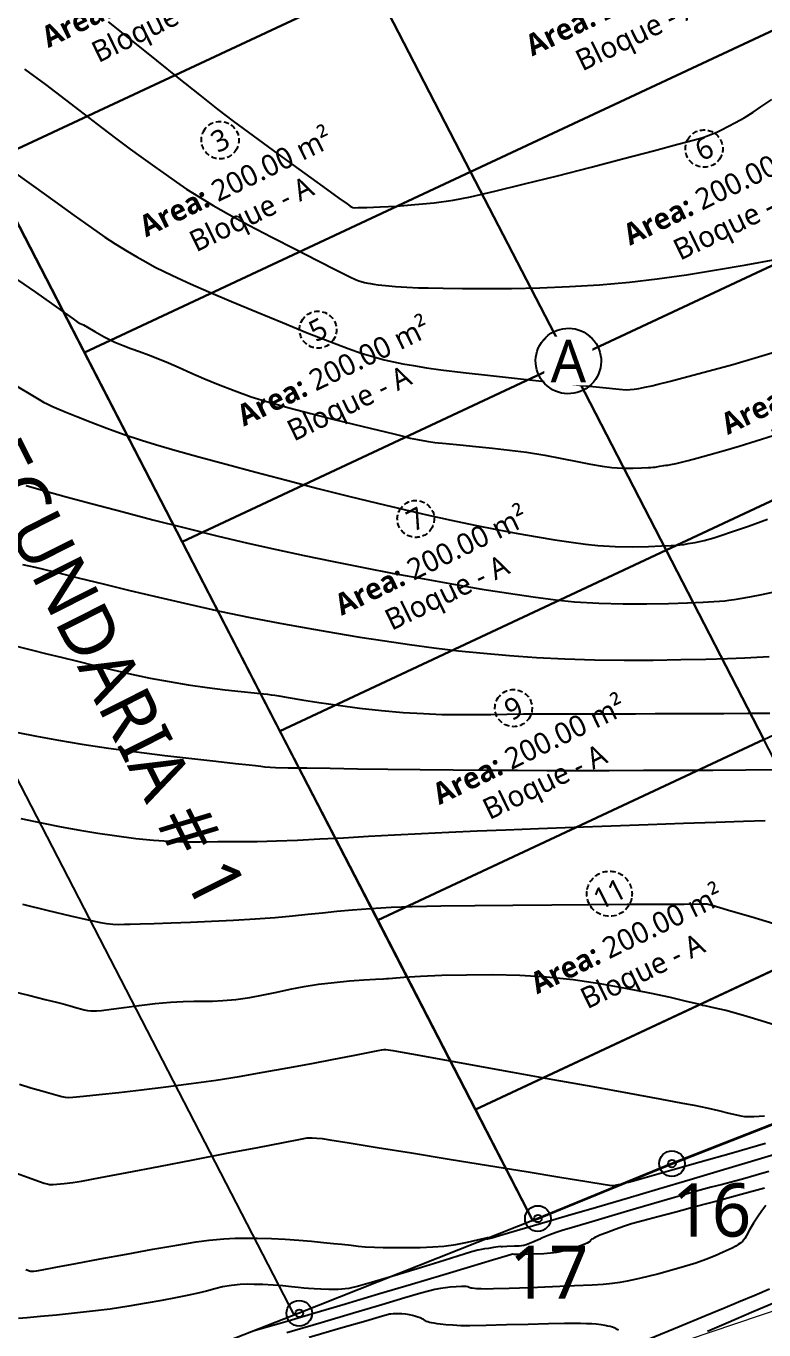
# Model space of a CAD drawing. Header units: millimetres. Extents: x 589115 to 589956, y 1306773 to 1307394.
# Drawn here: x 589344.9 to 589379.5, y 1307007.1 to 1307068.4 of the extents above; entities that cross this region are included whole.
import ezdxf
from ezdxf.enums import TextEntityAlignment as Align

# ---------------------------------------------------------------- set-up
doc = ezdxf.new("R2010")
doc.units = ezdxf.units.MM
doc.linetypes.add('DASHDOT', pattern=[1, 0.5, -0.25, 0, -0.25])
doc.linetypes.add('DASHED2', pattern=[0.375, 0.25, -0.125])
for name, color, linetype in [('0_BLOQUES CARRETERA', 7, 'Continuous'), ('_BREAKLINES CORRIDOR', 7, 'Continuous'), ('C-PROP-LINE', 230, 'Continuous'), ('C-PROP-TEXT', 255, 'Continuous'), ('C-ROAD-MARK', 212, 'Continuous'), ('C-TOPO-MAJR', 9, 'Continuous'), ('C-TOPO-MINR', 8, 'Continuous'), ('CIRCULO', 1, 'Continuous'), ('Perimetro', 7, 'Continuous'), ('Plano', 7, 'Continuous')]:
    doc.layers.add(name, color=color, linetype=linetype)
doc.layers.add('_BLOQUES', color=9, linetype='Continuous', lineweight=20)
doc.layers.add('_TEXTO', color=3, linetype='Continuous', lineweight=25)
doc.styles.add('ST - ETIQUETAS', font='', dxfattribs={"height": 2.5})
doc.styles.get("Standard").update_dxf_attribs({"font": 'simplex.shx'})
doc.styles.get('ST - ETIQUETAS').set_extended_font_data('Roboto Thin')

# ---------------------------------------------------------------- blocks, each defined once
blk = doc.blocks.new('POINT INTERS')
at = {"layer": '0_BLOQUES CARRETERA', "linetype": 'DASHDOT', "lineweight": 5}
h = blk.add_hatch(color=244, dxfattribs=at)
h.dxf.hatch_style = 1
h.set_gradient(color1=(153, 27, 30), color2=(248, 153, 30), name='INVSPHERICAL')
h.paths.add_polyline_path([(0.6, 0, 1), (-0.6, 0, 1)])
blk.add_circle((0, 0), 0.574, dxfattribs=at)

msp = doc.modelspace()

# ---------------------------------------------------------------- linework, layer by layer
at = {"layer": '_BLOQUES', "flags": 128}
msp.add_lwpolyline([(589368.663, 1307012.265), (589374.957, 1307014.842), (589385.224, 1307018.866), (589405.316, 1307027.095), (589405.888, 1307027.354), (589402.218, 1307034.462), (589365.965, 1307017.488), (589368.663, 1307012.265)], dxfattribs=at)
at = {"layer": '_BLOQUES', "color": 140, "linetype": 'Continuous', "lineweight": 25}
msp.add_polyline3d([(589338.433, 1307070.797, 0), (589374.685, 1307087.774, 0), (589402.218, 1307034.462, 0), (589365.965, 1307017.488, 0), (589338.433, 1307070.797, 0)], dxfattribs=at)
at = {"layer": '_BREAKLINES CORRIDOR', "flags": 128}
for points in [[(589368.663, 1307012.265), (589338.433, 1307070.797), (589374.685, 1307087.774), (589405.888, 1307027.354)], [(589289.684, 1307047.968), (589327.557, 1307065.704), (589357.462, 1307007.818)], [(589327.557, 1307065.704), (589357.462, 1307007.818)]]:
    msp.add_lwpolyline(points, dxfattribs=at)
at = {"layer": 'C-PROP-LINE', "color": 4, "linetype": 'Continuous', "lineweight": 25}
for points in [[(589356.559, 1307079.286, 0), (589338.433, 1307070.797, 0), (589343.021, 1307061.913, 0), (589361.148, 1307070.4, 0), (589361.148, 1307070.401, 0), (589356.559, 1307079.286, 0)], [(589383.862, 1307070.004, 0), (589379.273, 1307078.889, 0), (589361.148, 1307070.401, 0), (589361.148, 1307070.4, 0), (589365.736, 1307061.516, 0), (589383.862, 1307070.004, 0)], [(589361.148, 1307070.4, 0), (589343.021, 1307061.913, 0), (589347.61, 1307053.028, 0), (589365.737, 1307061.515, 0), (589365.736, 1307061.516, 0), (589361.148, 1307070.4, 0)], [(589388.451, 1307061.119, 0), (589383.862, 1307070.004, 0), (589365.736, 1307061.516, 0), (589365.737, 1307061.515, 0), (589370.325, 1307052.63, 0), (589388.451, 1307061.119, 0)], [(589365.737, 1307061.515, 0), (589347.61, 1307053.028, 0), (589352.199, 1307044.143, 0), (589370.326, 1307052.63, 0), (589370.325, 1307052.63, 0), (589365.737, 1307061.515, 0)], [(589393.04, 1307052.233, 0), (589388.451, 1307061.119, 0), (589370.325, 1307052.63, 0), (589370.326, 1307052.63, 0), (589374.914, 1307043.745, 0), (589393.04, 1307052.233, 0)], [(589374.914, 1307043.745, 0), (589370.326, 1307052.63, 0), (589352.199, 1307044.143, 0), (589356.788, 1307035.258, 0), (589374.914, 1307043.745, 0)], [(589397.628, 1307043.348, 0), (589393.04, 1307052.233, 0), (589374.914, 1307043.745, 0), (589379.503, 1307034.86, 0), (589379.503, 1307034.86, 0), (589397.628, 1307043.348, 0)], [(589374.914, 1307043.745, 0), (589356.788, 1307035.258, 0), (589361.377, 1307026.373, 0), (589379.503, 1307034.86, 0), (589374.914, 1307043.745, 0)], [(589384.092, 1307025.975, 0), (589379.503, 1307034.86, 0), (589379.503, 1307034.86, 0), (589361.377, 1307026.373, 0), (589365.965, 1307017.488, 0), (589384.092, 1307025.975, 0)], [(589365.965, 1307017.488, 0), (589368.663, 1307012.265, 0), (589374.957, 1307014.842, 0), (589385.224, 1307018.866, 0), (589405.316, 1307027.095, 0), (589405.888, 1307027.354, 0), (589402.218, 1307034.462, 0), (589384.092, 1307025.975, 0), (589365.965, 1307017.488, 0)]]:
    msp.add_polyline3d(points, dxfattribs=at)
at = {"layer": 'C-PROP-TEXT', "color": 12, "linetype": 'DASHED2', "lineweight": 25, "extrusion": (0, 0, -1)}
for centre, radius, start, end in [((-589353.98, 1307062.998), 0.88, 27.74936, 207.74936), ((-589376.695, 1307062.599), 0.877, 28.05681, 208.05681), ((-589353.98, 1307062.998), 0.88, 207.74936, 27.74936), ((-589376.695, 1307062.599), 0.877, 208.05681, 28.05681), ((-589358.575, 1307054.1), 0.866, 28.4059, 208.4059), ((-589358.575, 1307054.1), 0.866, 208.4059, 28.4059), ((-589363.163, 1307045.216), 0.866, 27.22849, 207.22849), ((-589363.163, 1307045.216), 0.866, 207.22849, 27.22849), ((-589367.75, 1307036.335), 0.871, 28.83563, 208.83563), ((-589367.75, 1307036.335), 0.871, 208.83563, 28.83563), ((-589372.253, 1307027.619), 1.06, 11.11357, 191.11357), ((-589372.253, 1307027.619), 1.06, 191.11357, 11.11357)]:
    msp.add_arc(centre, radius, start, end, dxfattribs=at)
at = {"layer": 'C-TOPO-MAJR', "color": 40, "linetype": 'Continuous', "lineweight": -3}
for points, elevation in [([(589344.794, 1307066.332), (589345.781, 1307065.605), (589346.722, 1307064.896), (589347.603, 1307064.222), (589348.41, 1307063.599), (589349.131, 1307063.044), (589349.751, 1307062.575), (589350.258, 1307062.207), (589350.917, 1307061.742), (589351.451, 1307061.362), (589351.926, 1307061.028), (589352.408, 1307060.704), (589352.96, 1307060.352), (589353.648, 1307059.936), (589354.375, 1307059.524), (589355.325, 1307059.012), (589356.402, 1307058.447), (589357.51, 1307057.875), (589358.553, 1307057.343), (589359.436, 1307056.897), (589360.063, 1307056.584), (589360.337, 1307056.451), (589360.483, 1307056.396), (589360.602, 1307056.36), (589360.754, 1307056.322), (589360.907, 1307056.285), (589361.033, 1307056.261), (589361.191, 1307056.238), (589361.396, 1307056.213), (589361.747, 1307056.174), (589362.207, 1307056.131), (589362.736, 1307056.093), (589363.295, 1307056.068), (589363.744, 1307056.057), (589364.442, 1307056.042), (589365.353, 1307056.03), (589366.438, 1307056.026), (589367.662, 1307056.036), (589368.986, 1307056.066), (589370.374, 1307056.122), (589371.789, 1307056.209), (589373.193, 1307056.333), (589374.493, 1307056.486), (589375.868, 1307056.681), (589377.277, 1307056.905), (589378.677, 1307057.148), (589380.028, 1307057.4)], 459.5), ([(589344.473, 1307056.448), (589345.315, 1307055.861), (589346.061, 1307055.334), (589346.664, 1307054.903), (589347.081, 1307054.605), (589347.266, 1307054.476), (589347.414, 1307054.398), (589347.565, 1307054.325), (589347.755, 1307054.214), (589348.095, 1307054.014), (589348.538, 1307053.768), (589349.033, 1307053.521), (589349.421, 1307053.354), (589349.796, 1307053.21), (589350.188, 1307053.071), (589350.624, 1307052.914), (589351.135, 1307052.719), (589351.564, 1307052.54), (589352.053, 1307052.323), (589352.605, 1307052.076), (589353.218, 1307051.808), (589353.896, 1307051.526), (589354.637, 1307051.239), (589355.442, 1307050.955), (589356.263, 1307050.699), (589357.218, 1307050.429), (589358.241, 1307050.158), (589359.269, 1307049.897), (589360.236, 1307049.659), (589361.08, 1307049.456), (589361.735, 1307049.3), (589362.137, 1307049.204), (589362.566, 1307049.097), (589362.9, 1307049.014), (589363.236, 1307048.939), (589363.671, 1307048.86), (589364.052, 1307048.809), (589364.586, 1307048.754), (589365.238, 1307048.691), (589365.975, 1307048.621), (589366.762, 1307048.541), (589367.566, 1307048.45), (589368.354, 1307048.346), (589369.217, 1307048.208), (589370.012, 1307048.06), (589370.731, 1307047.915), (589371.368, 1307047.786), (589371.916, 1307047.686), (589372.369, 1307047.626), (589372.864, 1307047.6), (589373.347, 1307047.598), (589373.765, 1307047.611), (589374.066, 1307047.626), (589374.199, 1307047.635), (589374.296, 1307047.641), (589374.394, 1307047.65), (589374.603, 1307047.689), (589374.809, 1307047.728), (589374.901, 1307047.738), (589374.994, 1307047.747), (589375.129, 1307047.772), (589375.392, 1307047.826), (589375.705, 1307047.899), (589375.941, 1307047.959), (589376.357, 1307048.069), (589376.919, 1307048.222), (589377.593, 1307048.411), (589378.343, 1307048.631), (589379.136, 1307048.876), (589379.938, 1307049.139)], 459), ([(589344.87, 1307046.779), (589345.696, 1307046.55), (589346.753, 1307046.261), (589347.992, 1307045.926), (589349.366, 1307045.56), (589350.829, 1307045.178), (589352.333, 1307044.794), (589353.831, 1307044.423), (589355.275, 1307044.079), (589356.619, 1307043.778), (589357.932, 1307043.499), (589359.305, 1307043.216), (589360.713, 1307042.935), (589362.136, 1307042.66), (589363.55, 1307042.397), (589364.934, 1307042.149), (589366.265, 1307041.923), (589367.521, 1307041.724), (589368.679, 1307041.555), (589369.717, 1307041.422), (589370.613, 1307041.331), (589371.754, 1307041.259), (589372.898, 1307041.227), (589374.003, 1307041.226), (589375.024, 1307041.246), (589375.92, 1307041.279), (589376.646, 1307041.316), (589377.159, 1307041.347), (589377.417, 1307041.363), (589377.664, 1307041.377), (589377.86, 1307041.396), (589378.106, 1307041.432), (589378.387, 1307041.476), (589378.837, 1307041.552), (589379.411, 1307041.664), (589380.064, 1307041.811)], 458.5), ([(589344.43, 1307039.245), (589345.115, 1307039.071), (589345.845, 1307038.891), (589346.525, 1307038.724), (589347.278, 1307038.537), (589348.088, 1307038.337), (589348.94, 1307038.133), (589349.817, 1307037.933), (589350.703, 1307037.745), (589351.584, 1307037.577), (589352.474, 1307037.431), (589353.365, 1307037.304), (589354.212, 1307037.197), (589354.967, 1307037.11), (589355.583, 1307037.045), (589356.013, 1307037.002), (589356.21, 1307036.983), (589356.38, 1307036.962), (589356.55, 1307036.941), (589356.742, 1307036.908), (589357.177, 1307036.834), (589357.814, 1307036.728), (589358.611, 1307036.603), (589359.527, 1307036.47), (589360.521, 1307036.34), (589361.55, 1307036.224), (589362.574, 1307036.135), (589363.527, 1307036.076), (589364.39, 1307036.043), (589365.187, 1307036.029), (589365.943, 1307036.029), (589366.685, 1307036.038), (589367.436, 1307036.051), (589368.223, 1307036.06), (589369.071, 1307036.062), (589369.985, 1307036.059), (589370.745, 1307036.059), (589371.413, 1307036.061), (589372.049, 1307036.064), (589372.717, 1307036.068), (589373.477, 1307036.072), (589374.392, 1307036.076), (589375.367, 1307036.08), (589376.469, 1307036.085), (589377.623, 1307036.089), (589378.752, 1307036.094), (589379.782, 1307036.099)], 458), ([(589344.63, 1307031.154), (589345.595, 1307030.945), (589346.518, 1307030.762), (589347.397, 1307030.604), (589348.233, 1307030.468), (589349.025, 1307030.35), (589350.022, 1307030.218), (589350.855, 1307030.134), (589351.591, 1307030.086), (589352.296, 1307030.065), (589353.037, 1307030.061), (589353.878, 1307030.066), (589354.888, 1307030.068), (589355.713, 1307030.077), (589356.621, 1307030.102), (589357.604, 1307030.142), (589358.657, 1307030.192), (589359.773, 1307030.252), (589360.944, 1307030.316), (589362.163, 1307030.384), (589363.424, 1307030.451), (589364.72, 1307030.515), (589366.044, 1307030.573), (589367.383, 1307030.626), (589368.924, 1307030.684), (589370.599, 1307030.746), (589372.338, 1307030.809), (589374.072, 1307030.87), (589375.73, 1307030.929), (589377.243, 1307030.981), (589378.542, 1307031.026), (589379.557, 1307031.061)], 457.5), ([(589344.199, 1307023.055), (589345.05, 1307022.837), (589345.763, 1307022.66), (589346.296, 1307022.529), (589346.609, 1307022.449), (589346.945, 1307022.354), (589347.257, 1307022.264), (589347.493, 1307022.195), (589347.599, 1307022.164), (589347.677, 1307022.15), (589347.756, 1307022.138), (589347.91, 1307022.126), (589348.179, 1307022.121), (589348.407, 1307022.147), (589348.86, 1307022.206), (589349.474, 1307022.288), (589350.185, 1307022.378), (589350.931, 1307022.463), (589351.646, 1307022.531), (589352.251, 1307022.567), (589352.744, 1307022.579), (589353.182, 1307022.58), (589353.619, 1307022.584), (589354.111, 1307022.606), (589354.713, 1307022.66), (589355.373, 1307022.753), (589356.009, 1307022.87), (589356.637, 1307023.002), (589357.27, 1307023.137), (589357.92, 1307023.264), (589358.603, 1307023.371), (589359.328, 1307023.457), (589360.054, 1307023.525), (589360.722, 1307023.577), (589361.274, 1307023.613), (589361.651, 1307023.634), (589361.794, 1307023.642), (589361.887, 1307023.649), (589362.076, 1307023.664), (589362.595, 1307023.7), (589363.384, 1307023.746), (589364.384, 1307023.791), (589365.536, 1307023.822), (589366.779, 1307023.83), (589368.054, 1307023.802), (589369.303, 1307023.726), (589370.543, 1307023.591), (589371.798, 1307023.406), (589373.013, 1307023.192), (589374.132, 1307022.969), (589375.099, 1307022.759), (589375.86, 1307022.583), (589376.358, 1307022.461), (589376.54, 1307022.415), (589376.628, 1307022.396), (589376.736, 1307022.374), (589376.998, 1307022.318), (589377.348, 1307022.24), (589377.719, 1307022.149), (589378.105, 1307022.041), (589378.7, 1307021.867), (589379.381, 1307021.664), (589380.026, 1307021.472)], 457), ([(589344.074, 1307014.624), (589344.941, 1307014.311), (589345.508, 1307014.107), (589345.724, 1307014.03), (589345.862, 1307013.997), (589345.969, 1307013.978), (589346.055, 1307013.975), (589346.141, 1307013.977), (589346.309, 1307013.987), (589346.657, 1307014.014), (589347.071, 1307014.06), (589347.477, 1307014.133), (589348.369, 1307014.3), (589349.62, 1307014.538), (589351.109, 1307014.823), (589352.71, 1307015.13), (589354.299, 1307015.436), (589355.753, 1307015.716), (589356.947, 1307015.946), (589357.758, 1307016.102), (589358.061, 1307016.16), (589358.131, 1307016.164), (589358.202, 1307016.166), (589358.304, 1307016.162), (589358.513, 1307016.149), (589358.763, 1307016.126), (589359.136, 1307016.068), (589360.038, 1307015.923), (589361.352, 1307015.711), (589362.959, 1307015.451), (589364.737, 1307015.162), (589366.57, 1307014.865), (589368.337, 1307014.578), (589369.92, 1307014.32), (589371.199, 1307014.113), (589372.055, 1307013.973), (589372.369, 1307013.923), (589372.466, 1307013.925), (589372.601, 1307013.95), (589372.856, 1307014.005), (589373.008, 1307014.043), (589373.15, 1307014.083), (589373.327, 1307014.133), (589373.598, 1307014.209), (589374.259, 1307014.394), (589375.248, 1307014.673), (589376.504, 1307015.03), (589377.968, 1307015.448), (589379.578, 1307015.912)], 456.5), ([(589379.735, 1307014.586), (589379.143, 1307014.411), (589378.497, 1307014.229), (589377.97, 1307014.086), (589377.503, 1307013.963), (589377.035, 1307013.841), (589376.508, 1307013.7), (589375.861, 1307013.521), (589375.193, 1307013.329), (589374.335, 1307013.079), (589373.367, 1307012.796), (589372.371, 1307012.502), (589371.43, 1307012.224), (589370.626, 1307011.984), (589370.04, 1307011.808), (589369.754, 1307011.72), (589369.461, 1307011.613), (589369.217, 1307011.518), (589369.111, 1307011.474), (589369.036, 1307011.438), (589368.986, 1307011.408), (589368.874, 1307011.355), (589368.652, 1307011.258), (589368.493, 1307011.198), (589368.343, 1307011.145), (589368.241, 1307011.114), (589368.13, 1307011.093), (589368.019, 1307011.08), (589367.789, 1307011.069), (589367.43, 1307011.055), (589367.241, 1307011.048), (589367.186, 1307011.053), (589367.127, 1307011.059), (589367.031, 1307011.045), (589366.817, 1307011.012), (589366.576, 1307010.974), (589366.395, 1307010.948), (589366.252, 1307010.927), (589366.073, 1307010.891), (589365.779, 1307010.804), (589365.135, 1307010.604), (589364.25, 1307010.329), (589363.232, 1307010.015), (589362.193, 1307009.698), (589361.239, 1307009.414), (589360.481, 1307009.201), (589360.027, 1307009.095), (589359.523, 1307009.043), (589359.076, 1307009.037), (589358.699, 1307009.053), (589358.401, 1307009.069), (589358.128, 1307009.085), (589357.911, 1307009.109), (589357.638, 1307009.136), (589357.328, 1307009.167), (589356.928, 1307009.207), (589356.469, 1307009.245), (589355.984, 1307009.27), (589355.572, 1307009.284), (589355.249, 1307009.291), (589354.928, 1307009.279), (589354.519, 1307009.237), (589354.094, 1307009.163), (589353.728, 1307009.07), (589353.345, 1307008.964), (589352.865, 1307008.851), (589352.434, 1307008.762), (589351.888, 1307008.652), (589351.24, 1307008.527), (589350.503, 1307008.394), (589349.689, 1307008.258), (589348.812, 1307008.127), (589347.996, 1307008.021), (589347.14, 1307007.924), (589346.303, 1307007.839), (589345.545, 1307007.768), (589344.928, 1307007.713), (589344.51, 1307007.679)], 456), ([(589379.587, 1307012.983), (589379.409, 1307012.739), (589379.195, 1307012.438), (589379.011, 1307012.164), (589378.824, 1307011.845), (589378.678, 1307011.573), (589378.607, 1307011.439), (589378.554, 1307011.368), (589378.496, 1307011.301), (589378.412, 1307011.232), (589378.298, 1307011.149), (589378.179, 1307011.073), (589378.019, 1307010.986), (589377.868, 1307010.915), (589377.586, 1307010.788), (589377.209, 1307010.627), (589376.77, 1307010.452), (589376.305, 1307010.284), (589375.782, 1307010.118), (589375.185, 1307009.946), (589374.571, 1307009.781), (589373.996, 1307009.636), (589373.517, 1307009.527), (589373.082, 1307009.437), (589372.74, 1307009.376), (589372.397, 1307009.33), (589371.955, 1307009.283), (589371.444, 1307009.25), (589370.606, 1307009.21), (589369.583, 1307009.168), (589368.515, 1307009.128), (589367.547, 1307009.094), (589366.818, 1307009.071), (589366.473, 1307009.063), (589366.225, 1307009.069), (589366.019, 1307009.08), (589365.912, 1307009.088), (589365.817, 1307009.099), (589365.744, 1307009.109), (589365.663, 1307009.137), (589365.612, 1307009.163), (589365.53, 1307009.18), (589365.478, 1307009.185), (589365.42, 1307009.189), (589365.308, 1307009.186), (589365.063, 1307009.175), (589364.771, 1307009.15), (589364.554, 1307009.121), (589364.323, 1307009.084), (589364.061, 1307009.035), (589363.754, 1307008.968), (589363.405, 1307008.869), (589362.653, 1307008.647), (589361.572, 1307008.324), (589360.238, 1307007.927), (589358.725, 1307007.479), (589357.108, 1307007.005)], 455.5), ([(589374.113, 1307006.727), (589375.519, 1307007.303), (589376.734, 1307007.802), (589377.69, 1307008.197), (589378.318, 1307008.461), (589379.08, 1307008.782), (589379.76, 1307009.067)], 455.5)]:
    msp.add_lwpolyline(points, dxfattribs=dict(at, elevation=elevation))
at = {"layer": 'C-TOPO-MINR', "color": 44, "linetype": 'Continuous', "lineweight": -3}
for points, elevation in [([(589348.718, 1307068.556), (589349.881, 1307067.634), (589350.997, 1307066.738), (589352.048, 1307065.892), (589353.012, 1307065.119), (589353.868, 1307064.442), (589354.597, 1307063.885), (589355.525, 1307063.199), (589356.469, 1307062.508), (589357.386, 1307061.84), (589358.234, 1307061.226), (589358.971, 1307060.696), (589359.552, 1307060.279), (589359.935, 1307060.005), (589360.078, 1307059.903), (589360.145, 1307059.868), (589360.204, 1307059.84), (589360.302, 1307059.828), (589360.456, 1307059.83), (589360.869, 1307059.841), (589361.487, 1307059.864), (589362.256, 1307059.906), (589363.12, 1307059.97), (589364.026, 1307060.061), (589364.917, 1307060.185), (589365.727, 1307060.344), (589366.878, 1307060.606), (589368.272, 1307060.944), (589369.812, 1307061.33), (589371.398, 1307061.736), (589372.933, 1307062.135), (589374.319, 1307062.5), (589375.457, 1307062.803), (589376.249, 1307063.017), (589376.597, 1307063.114), (589376.849, 1307063.196), (589377.045, 1307063.272), (589377.287, 1307063.38), (589377.509, 1307063.485), (589377.809, 1307063.634), (589378.169, 1307063.824), (589378.573, 1307064.052), (589379.004, 1307064.315), (589379.366, 1307064.554), (589379.882, 1307064.908)], 459.75), ([(589344.168, 1307061.595), (589345.228, 1307060.838), (589346.226, 1307060.12), (589347.134, 1307059.466), (589347.926, 1307058.9), (589348.572, 1307058.448), (589349.047, 1307058.136), (589349.61, 1307057.79), (589350.072, 1307057.514), (589350.486, 1307057.279), (589350.907, 1307057.055), (589351.388, 1307056.815), (589351.983, 1307056.528), (589352.588, 1307056.252), (589353.457, 1307055.873), (589354.517, 1307055.422), (589355.69, 1307054.931), (589356.9, 1307054.432), (589358.072, 1307053.958), (589359.129, 1307053.54), (589359.996, 1307053.209), (589360.597, 1307053), (589361.189, 1307052.82), (589361.676, 1307052.687), (589362.112, 1307052.585), (589362.553, 1307052.499), (589363.052, 1307052.413), (589363.664, 1307052.311), (589364.342, 1307052.216), (589365.381, 1307052.09), (589366.665, 1307051.944), (589368.079, 1307051.789), (589369.506, 1307051.638), (589370.831, 1307051.5), (589371.937, 1307051.388), (589372.709, 1307051.312), (589373.03, 1307051.283), (589373.226, 1307051.289), (589373.42, 1307051.313), (589373.631, 1307051.345), (589373.911, 1307051.396), (589374.25, 1307051.471), (589374.536, 1307051.541), (589375.114, 1307051.687), (589375.929, 1307051.898), (589376.926, 1307052.163), (589378.05, 1307052.473), (589379.246, 1307052.818), (589380.459, 1307053.185)], 459.25), ([(589344.441, 1307051.453), (589345.175, 1307051.004), (589345.486, 1307050.817), (589345.696, 1307050.701), (589345.865, 1307050.614), (589346.082, 1307050.514), (589346.301, 1307050.42), (589346.702, 1307050.25), (589347.253, 1307050.024), (589347.92, 1307049.759), (589348.67, 1307049.474), (589349.471, 1307049.184), (589350.288, 1307048.91), (589350.948, 1307048.709), (589351.861, 1307048.446), (589352.981, 1307048.134), (589354.258, 1307047.785), (589355.648, 1307047.414), (589357.101, 1307047.031), (589358.571, 1307046.651), (589360.011, 1307046.286), (589361.373, 1307045.949), (589362.611, 1307045.653), (589363.677, 1307045.409), (589364.83, 1307045.16), (589365.93, 1307044.93), (589366.972, 1307044.721), (589367.95, 1307044.535), (589368.859, 1307044.371), (589369.695, 1307044.232), (589370.451, 1307044.118), (589371.124, 1307044.03), (589371.708, 1307043.969), (589372.527, 1307043.921), (589373.336, 1307043.91), (589374.08, 1307043.922), (589374.703, 1307043.947), (589375.151, 1307043.972), (589375.367, 1307043.986), (589375.553, 1307043.998), (589375.738, 1307044.023), (589375.942, 1307044.055), (589376.279, 1307044.115), (589376.701, 1307044.205), (589377.16, 1307044.327), (589377.487, 1307044.433), (589378.035, 1307044.622), (589378.772, 1307044.884), (589379.666, 1307045.212)], 458.75), ([(589344.698, 1307043.076), (589345.298, 1307042.952), (589345.75, 1307042.846), (589346.458, 1307042.671), (589347.385, 1307042.44), (589348.491, 1307042.165), (589349.74, 1307041.86), (589351.092, 1307041.536), (589352.51, 1307041.208), (589353.956, 1307040.888), (589355.391, 1307040.589), (589356.777, 1307040.324), (589358.09, 1307040.089), (589359.341, 1307039.871), (589360.544, 1307039.67), (589361.713, 1307039.486), (589362.863, 1307039.319), (589364.008, 1307039.167), (589365.162, 1307039.031), (589366.34, 1307038.91), (589367.556, 1307038.804), (589368.824, 1307038.712), (589370.162, 1307038.643), (589371.55, 1307038.604), (589372.948, 1307038.589), (589374.312, 1307038.593), (589375.601, 1307038.611), (589376.774, 1307038.639), (589377.788, 1307038.67), (589378.603, 1307038.701), (589379.176, 1307038.726), (589379.466, 1307038.74), (589379.75, 1307038.755)], 458.25), ([(589344.479, 1307035.188), (589345.358, 1307035.024), (589346.391, 1307034.83), (589347.491, 1307034.64), (589348.737, 1307034.453), (589350.059, 1307034.276), (589351.388, 1307034.111), (589352.651, 1307033.964), (589353.779, 1307033.839), (589354.701, 1307033.741), (589355.346, 1307033.673), (589355.643, 1307033.641), (589355.887, 1307033.607), (589356.08, 1307033.58), (589356.324, 1307033.558), (589356.586, 1307033.55), (589357.177, 1307033.539), (589358.047, 1307033.525), (589359.149, 1307033.509), (589360.435, 1307033.492), (589361.856, 1307033.474), (589363.366, 1307033.457), (589364.914, 1307033.442), (589366.454, 1307033.429), (589367.938, 1307033.419), (589369.317, 1307033.413), (589370.712, 1307033.411), (589372.239, 1307033.411), (589373.849, 1307033.415), (589375.49, 1307033.42), (589377.111, 1307033.427), (589378.66, 1307033.436), (589380.087, 1307033.446)], 457.75), ([(589344.704, 1307027.137), (589345.91, 1307026.839), (589346.955, 1307026.591), (589347.791, 1307026.4), (589348.372, 1307026.274), (589348.65, 1307026.219), (589348.95, 1307026.185), (589349.192, 1307026.181), (589349.497, 1307026.185), (589349.757, 1307026.189), (589350.231, 1307026.201), (589350.886, 1307026.222), (589351.685, 1307026.25), (589352.594, 1307026.287), (589353.578, 1307026.331), (589354.602, 1307026.384), (589355.631, 1307026.445), (589356.57, 1307026.512), (589357.376, 1307026.583), (589358.097, 1307026.656), (589358.777, 1307026.729), (589359.463, 1307026.8), (589360.2, 1307026.868), (589361.034, 1307026.93), (589362.012, 1307026.985), (589362.996, 1307027.019), (589364.337, 1307027.048), (589365.941, 1307027.072), (589367.712, 1307027.092), (589369.556, 1307027.108), (589371.378, 1307027.12), (589373.083, 1307027.129), (589374.577, 1307027.135), (589375.765, 1307027.139), (589376.552, 1307027.14), (589376.844, 1307027.14), (589376.933, 1307027.123), (589377.021, 1307027.101), (589377.284, 1307027.023), (589377.953, 1307026.826), (589378.893, 1307026.548), (589379.972, 1307026.229)], 457.25), ([(589344.569, 1307018.68), (589345.096, 1307018.514), (589345.604, 1307018.365), (589346.046, 1307018.242), (589346.377, 1307018.154), (589346.549, 1307018.11), (589346.705, 1307018.074), (589346.862, 1307018.058), (589347.073, 1307018.073), (589347.571, 1307018.12), (589348.306, 1307018.194), (589349.23, 1307018.293), (589350.29, 1307018.414), (589351.438, 1307018.554), (589352.623, 1307018.709), (589353.795, 1307018.876), (589354.867, 1307019.046), (589356.007, 1307019.241), (589357.164, 1307019.448), (589358.285, 1307019.657), (589359.321, 1307019.854), (589360.219, 1307020.029), (589360.929, 1307020.169), (589361.398, 1307020.263), (589361.576, 1307020.298), (589361.669, 1307020.309), (589361.761, 1307020.313), (589362.087, 1307020.256), (589362.961, 1307020.1), (589364.266, 1307019.866), (589365.886, 1307019.574), (589367.704, 1307019.247), (589369.603, 1307018.904), (589371.468, 1307018.566), (589373.179, 1307018.255), (589374.623, 1307017.992), (589375.68, 1307017.797), (589376.236, 1307017.691), (589376.821, 1307017.566), (589377.378, 1307017.439), (589377.861, 1307017.325), (589378.223, 1307017.239), (589378.417, 1307017.197), (589378.596, 1307017.171), (589378.775, 1307017.162), (589379.034, 1307017.171), (589379.529, 1307017.196)], 456.75), ([(589344.862, 1307009.98), (589345.075, 1307009.897), (589345.144, 1307009.897), (589345.233, 1307009.903), (589345.367, 1307009.914), (589345.621, 1307009.962), (589346.269, 1307010.085), (589347.213, 1307010.264), (589348.352, 1307010.479), (589349.586, 1307010.707), (589350.816, 1307010.931), (589351.94, 1307011.128), (589352.859, 1307011.278), (589353.473, 1307011.361), (589354.146, 1307011.422), (589354.683, 1307011.453), (589355.174, 1307011.46), (589355.713, 1307011.451), (589356.389, 1307011.432), (589357.036, 1307011.403), (589357.671, 1307011.359), (589358.274, 1307011.305), (589358.825, 1307011.251), (589359.306, 1307011.201), (589359.697, 1307011.164), (589360.126, 1307011.122), (589360.459, 1307011.084), (589360.793, 1307011.053), (589361.223, 1307011.029), (589361.636, 1307011.018), (589362.164, 1307011.01), (589362.759, 1307011.01), (589363.374, 1307011.019), (589363.962, 1307011.042), (589364.475, 1307011.082), (589365.041, 1307011.161), (589365.593, 1307011.265), (589366.067, 1307011.371), (589366.399, 1307011.452), (589366.526, 1307011.485), (589366.586, 1307011.474), (589366.541, 1307011.445), (589366.497, 1307011.415), (589366.549, 1307011.418), (589366.732, 1307011.471), (589367.245, 1307011.621), (589368.041, 1307011.854), (589369.071, 1307012.156), (589370.286, 1307012.512), (589371.639, 1307012.91), (589373.08, 1307013.334), (589374.561, 1307013.771), (589376.035, 1307014.207), (589377.451, 1307014.628), (589378.763, 1307015.02), (589380.011, 1307015.392)], 456.25), ([(589379.523, 1307013.802), (589378.429, 1307013.502), (589377.351, 1307013.21), (589376.32, 1307012.934), (589375.367, 1307012.68), (589374.524, 1307012.455), (589373.82, 1307012.266), (589373.288, 1307012.119), (589372.959, 1307012.021), (589372.518, 1307011.867), (589372.111, 1307011.71), (589371.807, 1307011.587), (589371.673, 1307011.53), (589371.592, 1307011.492), (589371.523, 1307011.458), (589371.468, 1307011.426), (589371.422, 1307011.398), (589371.376, 1307011.353), (589371.344, 1307011.314), (589371.288, 1307011.271), (589371.209, 1307011.224), (589371.127, 1307011.187), (589370.944, 1307011.109), (589370.723, 1307011.025), (589370.463, 1307010.945), (589370.174, 1307010.868), (589369.932, 1307010.81), (589369.774, 1307010.778), (589369.648, 1307010.759), (589369.488, 1307010.741), (589369.167, 1307010.723), (589368.649, 1307010.703), (589368.163, 1307010.686), (589367.934, 1307010.679), (589367.844, 1307010.682), (589367.774, 1307010.686), (589367.704, 1307010.7), (589367.453, 1307010.625), (589366.763, 1307010.418), (589365.725, 1307010.107), (589364.427, 1307009.718), (589362.958, 1307009.279), (589361.409, 1307008.816), (589359.868, 1307008.358), (589358.425, 1307007.931), (589357.17, 1307007.562), (589356.192, 1307007.279), (589355.579, 1307007.109)], 455.75), ([(589376.854, 1307007.089), (589377.738, 1307007.468), (589379.034, 1307008.022), (589380.478, 1307008.64)], 455.75), ([(589372.678, 1307007.135), (589372.623, 1307007.17), (589372.558, 1307007.207), (589372.48, 1307007.238), (589372.389, 1307007.271), (589372.29, 1307007.3), (589372.175, 1307007.328), (589372.059, 1307007.35), (589371.863, 1307007.382), (589371.627, 1307007.411), (589371.424, 1307007.426), (589371.18, 1307007.436), (589370.894, 1307007.443), (589370.562, 1307007.447), (589370.147, 1307007.442), (589369.395, 1307007.425), (589368.441, 1307007.402), (589367.419, 1307007.378), (589366.462, 1307007.357), (589365.705, 1307007.343), (589365.28, 1307007.342), (589364.909, 1307007.362), (589364.569, 1307007.391), (589364.306, 1307007.418), (589364.164, 1307007.435), (589364.02, 1307007.456), (589363.908, 1307007.477), (589363.805, 1307007.501), (589363.725, 1307007.523), (589363.671, 1307007.548), (589363.623, 1307007.573), (589363.554, 1307007.625), (589363.511, 1307007.649), (589363.466, 1307007.673), (589363.415, 1307007.695), (589363.362, 1307007.718), (589363.264, 1307007.751), (589363.114, 1307007.796), (589363.007, 1307007.821), (589362.863, 1307007.85), (589362.686, 1307007.877), (589362.508, 1307007.895), (589362.361, 1307007.904), (589362.251, 1307007.906), (589362.094, 1307007.9), (589361.992, 1307007.891), (589361.936, 1307007.883), (589361.88, 1307007.873), (589361.596, 1307007.79), (589360.817, 1307007.563), (589359.639, 1307007.22), (589358.159, 1307006.791)], 455.25)]:
    msp.add_lwpolyline(points, dxfattribs=dict(at, elevation=elevation))
at = {"layer": 'CIRCULO'}
for centre, radius in [((589375.188, 1307014.95), 0.602), ((589375.188, 1307014.95), 0.177), ((589368.894, 1307012.373), 0.602), ((589368.894, 1307012.373), 0.177), ((589357.693, 1307007.926), 0.602), ((589357.693, 1307007.926), 0.177)]:
    msp.add_circle(centre, radius, dxfattribs=at)
at = {"layer": 'Plano', "lineweight": 13}
msp.add_lwpolyline([(589341.533, 1306927.436), (589336.171, 1306941.632), (589330.167, 1306958.142), (589324.851, 1306974.048), (589324.721, 1306979.258), (589325.574, 1306983.579), (589334.825, 1306991.724), (589346.286, 1306996.344), (589361.15, 1307001.684), (589380.449, 1307008.218), (589393.817, 1307012.474), (589409.372, 1307018.831), (589427.946, 1307030.05), (589443.301, 1307038.723), (589464.66, 1307052.151)], dxfattribs=at)

# ---------------------------------------------------------------- block references
at = {"layer": 'C-ROAD-MARK', "color": 18, "linetype": 'Continuous', "lineweight": 9, "xscale": 0.02615086839485391, "yscale": 0.02615086839485391, "zscale": 0.02615086839485391}
msp.add_blockref('POINT INTERS', (589363.066, 1307010.043), dxfattribs=at)

# ---------------------------------------------------------------- texts
at = {"layer": '_TEXTO', "style": 'ST - ETIQUETAS'}
msp.add_text('CALLE SECUNDARIA # 1', height=2.5, rotation=296.77106, dxfattribs=at).set_placement((589344.966, 1307042.821), align=Align.CENTER)
at = {"layer": 'C-PROP-TEXT', "color": 92, "linetype": 'Continuous', "lineweight": -3, "char_height": 1, "attachment_point": 2, "rotation": 26, "style": 'ST - ETIQUETAS'}
for insert in [(589349.9, 1307070.374), (589372.614, 1307069.978), (589354.489, 1307061.489), (589377.203, 1307061.092), (589359.077, 1307052.604), (589381.792, 1307052.207), (589363.666, 1307043.719), (589368.255, 1307034.834), (589372.844, 1307025.949)]:
    msp.add_mtext('{\\fRoboto Thin|b1|i0|c0|p2;\\C18;\\c0;Area:\\C0; \\fRoboto Thin|b0|i0|c0|p2;\\C178;\\c4980736;200.00 m²\\PBloque - A}', dxfattribs=dict(at, insert=insert))
at = {"layer": 'C-PROP-TEXT', "color": 2, "linetype": 'Continuous', "lineweight": -3, "char_height": 1, "attachment_point": 8, "rotation": 27, "style": 'ST - ETIQUETAS'}
for s, insert in [('{\\fRoboto Black|b0|i0|c0|p2;3}', (589354.213, 1307062.54)), ('{\\fRoboto Black|b0|i0|c0|p2;6}', (589376.929, 1307062.141)), ('{\\fRoboto Black|b0|i0|c0|p2;5}', (589358.805, 1307053.649)), ('{\\fRoboto Black|b0|i0|c0|p2;7}', (589363.39, 1307044.77)), ('{\\fRoboto Black|b0|i0|c0|p2;9}', (589367.983, 1307035.877)), ('{\\fRoboto Black|b0|i0|c0|p2;11}', (589372.48, 1307027.173))]:
    msp.add_mtext(s, dxfattribs=dict(at, insert=insert))
at = {"layer": 'Perimetro', "color": 3, "style": 'ST - ETIQUETAS'}
for s, p in [('16', (589375.19, 1307011.524, 455.75)), ('17', (589367.545, 1307008.605, -455.25))]:
    msp.add_text(s, height=2.5, dxfattribs=at).set_placement(p)

# ---------------------------------------------------------------- next in the draw order: texts
at = {"layer": 'C-PROP-TEXT', "color": 92, "linetype": 'Continuous', "lineweight": -3, "insert": (589370.325, 1307052.63), "char_height": 2, "width": 1.94092, "attachment_point": 5, "bg_fill": 3, "box_fill_scale": 1.075, "bg_fill_color": 256, "bg_fill_true_color": 13158600, "bg_fill_transparency": 0}
msp.add_mtext('{\\fRoboto Black|b0|i0|c0|p2;\\C3;A}', dxfattribs=at)

# ---------------------------------------------------------------- next in the draw order: linework, layer by layer
msp.add_lwpolyline([(589458.391, 1307056.992), (589449.927, 1307051.588), (589441.675, 1307046.308), (589425.232, 1307036.603), (589418.518, 1307033.074), (589406.119, 1307027.462), (589385.455, 1307018.974), (589375.188, 1307014.95), (589368.894, 1307012.373), (589357.693, 1307007.926), (589347.663, 1307003.998)])
at = {"layer": 'C-PROP-TEXT', "color": 92, "linetype": 'Continuous', "lineweight": -3, "extrusion": (0, 0, -1)}
for start, end in [(46.14376, 226.14376), (226.14376, 46.14376)]:
    msp.add_arc((-589370.325, 1307052.63), 1.537, start, end, dxfattribs=at)

doc.saveas('drawing.dxf')
